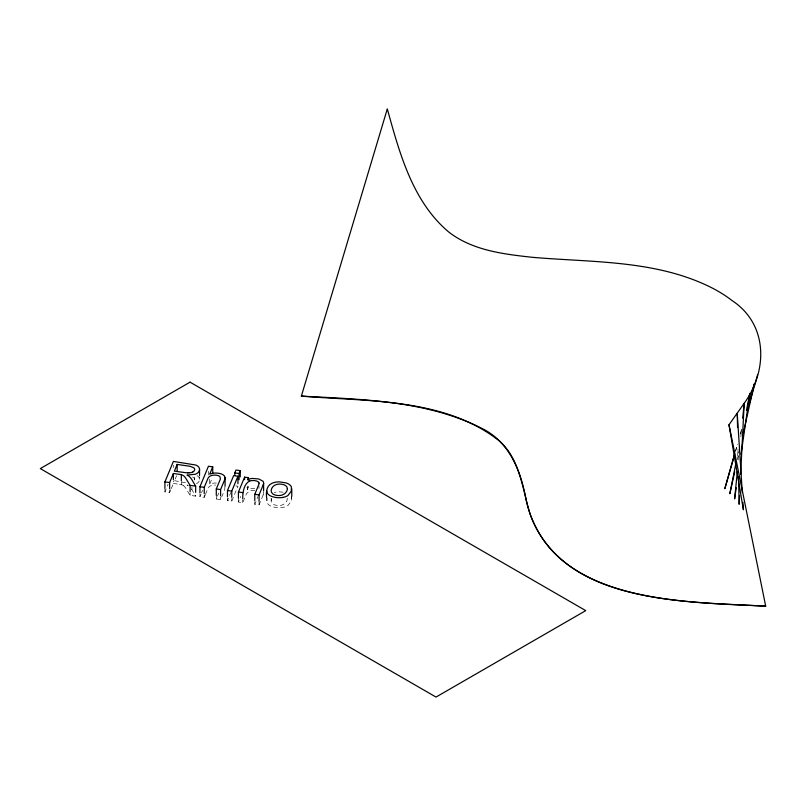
<?xml version="1.0" encoding="UTF-8"?>
<svg xmlns="http://www.w3.org/2000/svg" width="806" height="806" viewBox="0 0 806 806"><rect width="100%" height="100%" fill="white"/><g stroke="black" fill="none" stroke-linecap="round" stroke-linejoin="round"><path stroke-width="0.6" stroke-dasharray="4.03 3.02" d="M271.138 498.179L271.239 501.806L272.71 503.821A7.123 4.111 0 0 0 275.773 505.171L276.146 505.241A8.846 5.108 0 0 0 277.355 505.433L278.161 505.493A7.083 4.09 0 0 0 281.929 505.09L284.82 503.659L286.593 501.443A21.299 12.302 0 0 0 287.047 500.425L287.248 497.765M291.792 496.254L291.268 501.231L287.933 505.503A10.921 6.307 0 0 1 282.997 507.377A12.977 7.496 0 0 1 276.488 507.538A15.888 9.178 0 0 1 274.786 507.276L271.944 506.521A11.042 6.377 0 0 1 268.569 504.616L268.247 504.314A10.599 6.116 0 0 1 267.26 503.015L266.726 498.269M266.726 500.758L267.139 498.602M271.138 500.677L271.622 498.733M740.835 436.832L741.58 429.376M737.399 455.793L738.618 449.667M737.44 459.581L738.528 454.705M735.324 451.36L737.359 444.136M740.402 433.306L741.419 429.689M735.636 451.199L737.369 445.154M740.502 434.273L741.55 430.646M263.159 494.965L260.953 500.325M170.812 489.705L169.643 492.537L164.908 491.882L168.091 484.205M171.285 488.577L173.391 483.479L173.391 480.981M174.539 480.698L184.362 482.502A22.044 12.725 0 0 0 186.236 482.713M175.234 479.026L176.625 475.671M205.308 494.773L204.25 497.312L199.948 496.718L201.016 494.159M201.54 492.879L202.598 490.32M205.52 494.269L207.616 489.182A16.956 9.793 0 0 1 208.784 487.177L209.328 486.653A5.954 3.436 0 0 1 212.522 485.293A7.183 4.151 0 0 1 215.635 485.121M216.421 483.056L215.867 483.046A9.612 5.551 0 0 0 211.656 483.509L209.701 484.164L212.351 477.746M224.894 486.592L224.763 489.403A28.462 16.432 0 0 1 224.481 490.189L220.592 499.569L216.29 498.974L218.728 493.091M235.785 485.917L237.941 486.22L231.765 501.11L227.473 500.516L230.788 492.496M254.827 490.642A7.415 4.282 0 0 0 249.638 490.985L246.555 493.584L242.737 502.622L238.435 502.037L240.742 496.446M254.726 488.365L252.318 488.416A8.856 5.108 0 0 0 249.578 488.96L247.603 489.776L248.47 485.172M260.489 501.463L259.069 504.878L254.777 504.284L258.021 496.446M187.677 485.131L187.032 485.101A12.533 7.234 0 0 1 188.372 485.847M246.777 487.439L248.47 487.67M173.391 483.479L179.214 484.285M183.395 485.544A12.815 7.395 0 0 1 185.088 487.338A37.892 21.873 0 0 1 185.632 488.003L190.105 495.358L195.656 496.133L195.656 493.635M283.087 492.194L279.571 491.872A11.808 6.821 0 0 0 274.252 492.486M192.493 477.001L193.813 477.817A5.34 3.083 0 0 1 194.649 479.761L194.599 479.933A6.559 3.788 0 0 1 194.427 480.406M183.345 485.565L183.234 485.494A7.264 4.191 0 0 0 181.34 484.668A14.478 8.352 0 0 0 179.214 484.295M191.485 489.071A30.467 17.591 0 0 1 191.919 489.736L195.656 496.133M291.792 498.753L291.389 496.909A11.113 6.418 0 0 0 291.218 496.567M737.994 448.972L738.256 461.546M259.069 501.141L259.069 504.878M258.968 485.937L258.968 488.436M254.777 501.795L254.777 504.284M247.603 486.028L247.603 489.776M242.737 500.133L242.737 502.622M238.435 498.289L238.435 502.037M231.765 498.612L231.765 501.11M227.473 498.027L227.473 500.516M220.592 497.07L220.592 499.569M216.29 495.227L216.29 498.974M209.701 479.167L209.701 484.164M208.432 471.248L208.432 474.996M204.25 494.813L204.25 497.312M199.948 494.229L199.948 496.718M199.545 476.719L199.545 479.217M194.659 477.092L194.659 479.58M191.939 487.237L191.939 489.726M190.105 492.869L190.105 495.358M181.33 482.179L181.33 484.678M173.391 465.163L173.391 467.661M169.643 490.038L169.643 492.537M164.908 488.144L164.908 491.882M196.362 483.761A9.108 5.259 0 0 0 198.659 481.917L199.112 481.152A10.669 6.166 0 0 0 198.971 477.394A8.261 4.765 0 0 0 196.996 475.59M263.149 494.965A24.432 14.105 0 0 0 263.612 493.504A6.508 3.758 0 0 0 263.622 493.161A8.785 5.068 0 0 0 263.27 491.61"/><path stroke-width="1.21" d="M266.726 498.269C265.96 493.201 266.131 486.068 271.572 483.519A10.297 5.944 0 0 1 273.758 482.643A11.808 6.821 0 0 1 279.571 481.877L285.999 482.895A11.183 6.458 0 0 1 289.535 484.698L290.21 485.283A11.113 6.418 0 0 1 291.389 486.925L291.268 491.247L287.933 495.509A10.921 6.307 0 0 1 282.997 497.393M739.576 495.569L739.132 504.304L738.568 476.638M740.633 474.371L744.19 403.292C767.886 370.548 768.078 324.214 731.999 300.517A148.868 85.95 0 0 0 714.328 289.112C658.26 259.693 593.186 262.625 531.91 257.265C502.974 254.071 471.973 250.344 448.358 231.705C412.299 201.067 399.464 152.727 387.303 108.931L301.363 396.109C367.204 401.731 444.287 397.549 499.176 440.832C520.505 459.561 522.258 489.282 530.277 514.591C563.928 605.044 686.944 601.437 765.7 606.183L728.997 424.772L744.19 403.292L742.699 418.193M737.349 471.621L734.609 498.944L736.221 487.771M741.057 454.231L749.842 393.358L746.427 410.496M736.18 461.909L729.833 493.735L734.719 471.782M743.414 432.741L754.275 383.948L749.197 402.003M734.649 453.768L724.836 488.668L734.588 454.826M749.207 404.058L757.559 375.042M263.159 484.98L259.069 494.894L259.069 501.141M164.908 488.144L164.908 481.897L173.391 461.415L195.667 465.012A8.261 4.765 0 0 1 198.941 467.409A10.669 6.166 0 0 1 199.102 471.167L198.649 471.923A9.108 5.259 0 0 1 195.304 474.24L187.032 475.107A12.533 7.234 0 0 1 189.329 476.517A30.467 17.591 0 0 1 191.919 479.751L195.656 486.139L195.656 492.385M169.643 488.789L169.643 482.552L173.391 473.495L179.214 474.301A14.478 8.352 0 0 1 181.34 474.674A7.264 4.191 0 0 1 183.224 475.52L183.345 475.58A12.815 7.395 0 0 1 185.088 477.354A37.892 21.873 0 0 1 185.632 478.018L190.105 485.373L190.105 491.62M192.624 472.074A5.894 3.405 0 0 0 194.437 470.422A6.559 3.788 0 0 0 194.599 469.948L194.639 469.767A5.34 3.083 0 0 0 193.813 467.833L190.075 466.281L177.149 464.427L174.368 471.137L184.362 472.507A22.044 12.725 0 0 0 187.556 472.83M199.948 492.98L199.948 486.733L208.432 466.251L212.734 466.845L212.734 473.092M204.25 493.574L204.25 487.328L207.616 479.197A16.956 9.793 0 0 1 208.784 477.182L209.328 476.668A5.954 3.436 0 0 1 212.522 475.308A7.183 4.151 0 0 1 216.351 475.218A8.171 4.715 0 0 1 216.965 475.318L218.295 475.661A4.624 2.67 0 0 1 219.947 476.628L220.36 479.107L216.29 488.99L216.29 495.227M212.734 466.845L209.701 474.17L211.656 473.525A9.612 5.551 0 0 1 215.867 473.051C219.383 473.062 226.597 474.351 224.763 479.419A28.462 16.432 0 0 1 224.481 480.195L220.592 489.585L220.592 495.821M227.473 496.778L227.473 490.532L233.639 475.641L237.941 476.235L237.941 483.721M234.768 475.409L234.768 472.91L235.946 470.049L240.248 470.644L240.248 476.89M231.765 497.373L231.765 491.126L237.941 476.235M239.07 479.741L239.07 473.505L240.248 470.644M238.435 498.289L238.435 492.043L244.601 477.152L248.47 477.686L248.47 480.185M248.47 477.686L247.603 479.792L249.578 478.976A8.856 5.108 0 0 1 252.318 478.432L258.817 478.976L263.038 481.273A8.785 5.068 0 0 1 263.602 483.177A6.508 3.758 0 0 1 263.592 483.519A24.432 14.105 0 0 1 263.149 484.98M242.737 498.884C242.677 493.01 243.563 484.033 249.659 481.021M254.777 500.546L254.777 494.3L258.484 485.333A18.619 10.75 0 0 0 258.948 483.842L258.948 483.086M189.007 472.85L187.556 472.83M765.7 606.183C682.823 601.76 549.672 603.825 526.207 500.415C521.24 472.376 510.138 442.897 483.217 429.064C427.442 400.37 362.68 399.474 301.363 396.109M234.768 472.91L239.07 473.505M164.908 481.897L169.643 482.552M190.105 485.373L195.656 486.139M199.948 486.733L204.25 487.328M216.29 488.99L220.592 489.585M227.473 490.532L231.765 491.126M238.435 492.043L242.737 492.637M254.777 494.3L259.069 494.894M728.997 424.772L743.394 509.815L742.91 502.329M742.276 492.345L737.268 413.75L737.55 427.583M266.726 490.773L267.26 493.03A10.599 6.116 0 0 0 268.247 494.33L268.569 494.622A11.042 6.377 0 0 0 271.944 496.536L274.786 497.292A15.888 9.178 0 0 0 276.488 497.554A12.977 7.496 0 0 0 282.997 497.393M291.792 488.758L291.792 496.254M263.612 483.318L263.612 490.804M244.601 477.152L244.601 479.651M225.086 477.444L225.086 486.189M199.545 469.233L199.545 475.469M181.33 474.684L181.33 480.93M177.149 464.427L177.149 470.674M173.391 473.495L173.391 479.731M192.664 472.104A5.874 3.395 0 0 1 189.007 472.82M249.638 481.001A7.415 4.282 0 0 1 255.039 480.698A5.138 2.962 0 0 1 259.169 483.056M287.369 488.597L287.047 490.431A21.299 12.302 0 0 1 286.593 491.459L284.82 493.665L281.919 495.106A7.083 4.09 0 0 1 278.161 495.509L277.355 495.448A8.846 5.108 0 0 1 276.146 495.257L275.773 495.176A7.123 4.111 0 0 1 272.71 493.836C269.083 491.035 272.499 485.383 276.226 484.608A7.143 4.131 0 0 1 279.954 484.084L280.76 484.134A8.856 5.118 0 0 1 281.969 484.285L282.735 484.436A7.103 4.101 0 0 1 285.767 485.776L286.432 486.371A7.163 4.141 0 0 1 286.936 487.036L287.369 488.597M190.035 382.155L40.3 468.598L436.016 697.069L585.75 610.616L190.035 382.155"/></g></svg>
